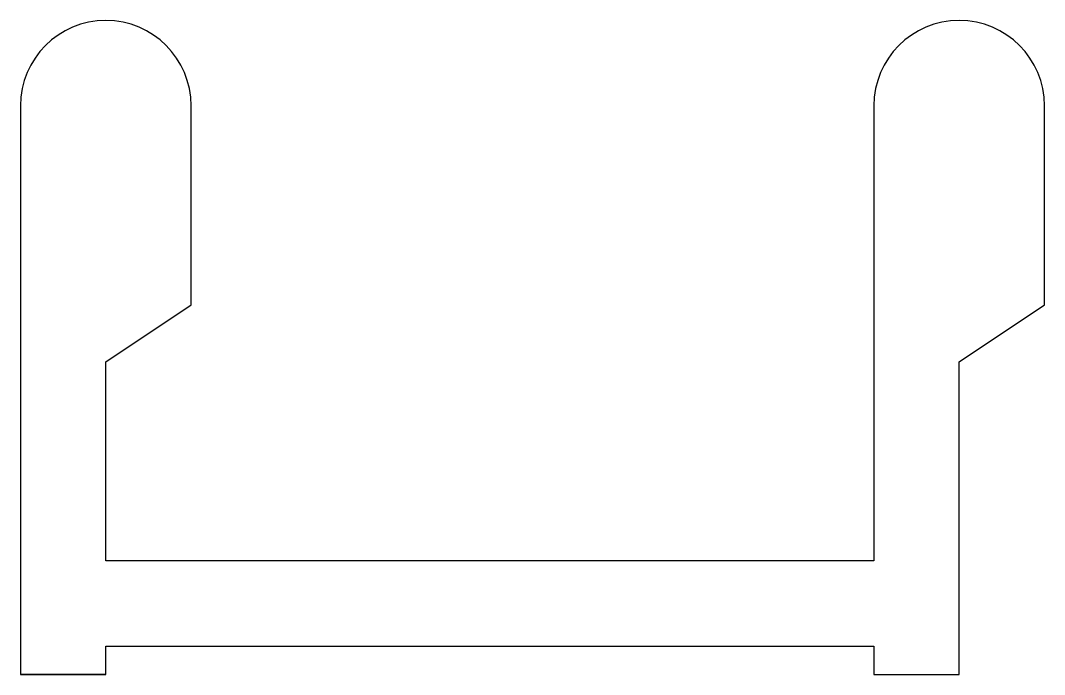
# Model space of a CAD drawing. Extents: x 1484.7 to 1502.7, y 962.2 to 973.7.
import ezdxf

# ---------------------------------------------------------------- set-up
doc = ezdxf.new("R2010")
doc.units = 0
doc.layers.add('ANA', color=220, linetype='CONTINUOUS')

msp = doc.modelspace()

# ---------------------------------------------------------------- linework, layer by layer
at = {"layer": 'ANA', "color": 220}
msp.add_lwpolyline([(1486.187, 962.233), (1486.187, 962.733), (1499.687, 962.733), (1499.687, 962.233), (1501.187, 962.233), (1501.187, 967.733), (1502.687, 968.733), (1502.687, 972.233, 1), (1499.687, 972.233), (1499.687, 964.233), (1486.187, 964.233), (1486.187, 967.733), (1487.687, 968.733), (1487.687, 972.233, 1), (1484.687, 972.233), (1484.687, 962.233), (1486.187, 962.233), (1484.687, 962.233)], format="xyb", dxfattribs=at)

doc.saveas('drawing.dxf')
